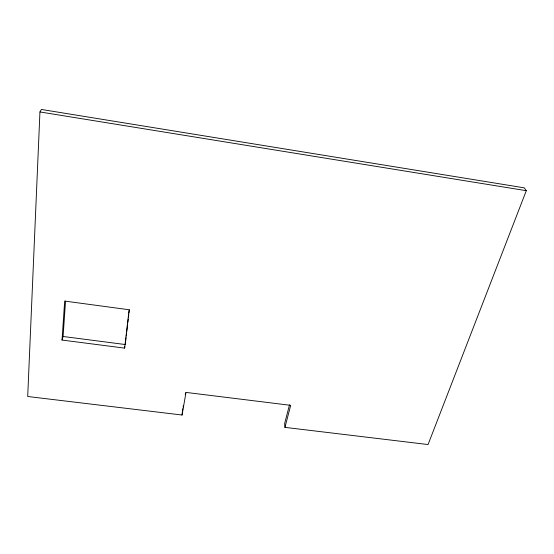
<?xml version="1.0" encoding="UTF-8"?>
<svg xmlns="http://www.w3.org/2000/svg" width="554" height="554" viewBox="0 0 554 554"><rect width="100%" height="100%" fill="white"/><g stroke="black" fill="none" stroke-linecap="round" stroke-linejoin="round"><path stroke-width="0.83" d="M39.943 111.943L27.7 396.498L182.086 415.029L185.985 392.405L290.698 405.334L284.95 427.369L428.062 444.55L526.3 190.687L524.229 187.827L41.37 109.45L39.943 111.943L526.3 190.687M62.027 340.059L64.68 301.071L129.13 309.755L124.602 348.12L62.027 340.059L63.101 336.486L65.531 301.106M182.086 415.029L182.321 411.996M125.474 342.836L125.273 344.533L63.101 336.486M125.675 341.139L126.077 337.739M126.277 336.043L126.575 333.494M126.776 331.791L127.683 324.145M127.877 322.449L128.279 319.049M128.48 317.352L128.784 314.804M128.985 313.107L129.387 309.707M182.522 410.403L182.806 408.734M183.097 407.065L183.381 405.389M185.251 394.531L185.535 392.862M124.602 348.12L124.872 346.686M289.493 404.849L284.631 423.568L284.95 427.369"/></g></svg>
